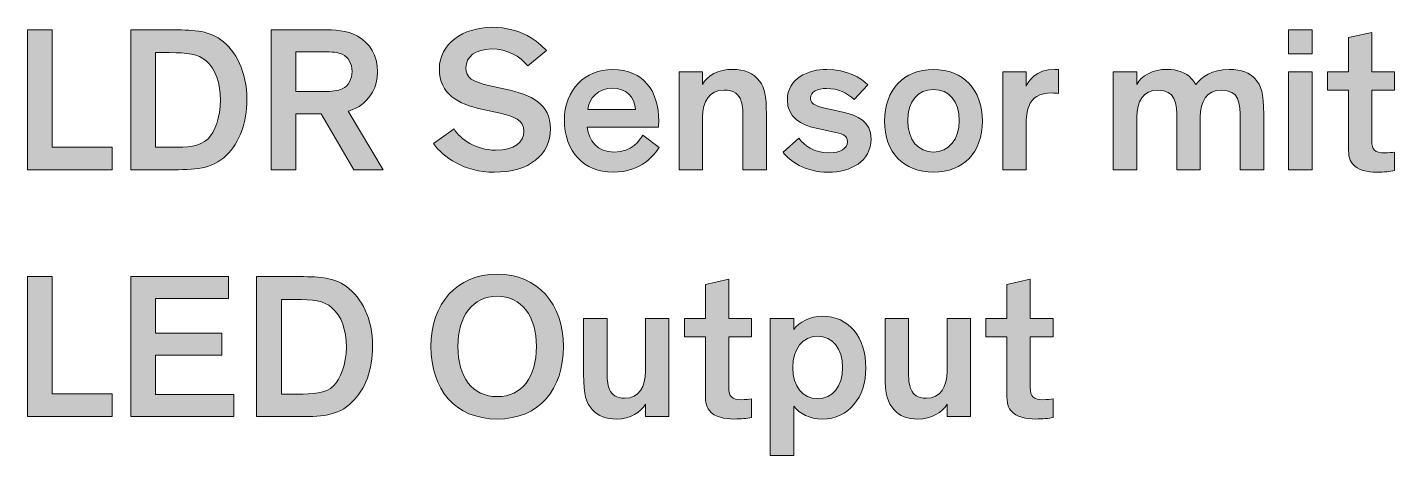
# Model space of a CAD drawing. Header units: millimetres. Extents: x 0.3 to 17.6, y -6.3 to -0.9.
import ezdxf

# ---------------------------------------------------------------- set-up
doc = ezdxf.new("R2010")
doc.units = ezdxf.units.MM
doc.header["$MEASUREMENT"] = 0
doc.layers.add('Ebene 1', color=7, linetype='Continuous', lineweight=0)

# ---------------------------------------------------------------- blocks, each defined once
blk = doc.blocks.new('Block_0')
at = {"layer": 'Ebene 1'}
h = blk.add_hatch(color=7, dxfattribs=at)
h.dxf.hatch_style = 2
edge = h.paths.add_edge_path()
edge.add_spline(control_points=[(6.64, -1.342), (6.542, -1.22), (6.381, -1.129), (6.183, -1.129), (5.978, -1.129), (5.859, -1.23), (5.859, -1.365), (5.859, -1.495), (5.945, -1.544), (6.145, -1.588), (6.145, -1.588), (6.357, -1.635), (6.357, -1.635), (6.687, -1.71), (6.926, -1.816), (6.926, -2.138), (6.926, -2.465), (6.658, -2.683), (6.217, -2.683), (5.833, -2.683), (5.571, -2.494), (5.449, -2.322), (5.449, -2.322), (5.709, -2.136), (5.709, -2.136), (5.789, -2.268), (5.984, -2.405), (6.233, -2.405), (6.469, -2.405), (6.591, -2.307), (6.591, -2.167), (6.591, -2.029), (6.469, -1.977), (6.29, -1.938), (6.29, -1.938), (6.054, -1.887), (6.054, -1.887), (5.766, -1.824), (5.524, -1.702), (5.524, -1.38), (5.524, -1.067), (5.818, -0.856), (6.191, -0.856), (6.557, -0.856), (6.772, -1.035), (6.876, -1.15), (6.876, -1.15), (6.64, -1.342), (6.64, -1.342)], knot_values=[0, 0, 0, 0, 1, 1, 1, 2, 2, 2, 3, 3, 3, 4, 4, 4, 5, 5, 5, 6, 6, 6, 7, 7, 7, 8, 8, 8, 9, 9, 9, 10, 10, 10, 11, 11, 11, 12, 12, 12, 13, 13, 13, 14, 14, 14, 15, 15, 15, 16, 16, 16, 16], degree=3, periodic=0)
h = blk.add_hatch(color=7, dxfattribs=at)
h.dxf.hatch_style = 2
edge = h.paths.add_edge_path()
edge.add_spline(control_points=[(0.638, -0.888), (0.638, -0.888), (0.638, -2.366), (0.638, -2.366), (0.638, -2.366), (1.395, -2.366), (1.395, -2.366), (1.395, -2.366), (1.395, -2.652), (1.395, -2.652), (1.395, -2.652), (0.324, -2.652), (0.324, -2.652), (0.324, -2.652), (0.324, -0.888), (0.324, -0.888), (0.324, -0.888), (0.638, -0.888), (0.638, -0.888)], knot_values=[0, 0, 0, 0, 1, 1, 1, 2, 2, 2, 3, 3, 3, 4, 4, 4, 5, 5, 5, 6, 6, 6, 6], degree=3, periodic=0)
h = blk.add_hatch(color=7, dxfattribs=at)
h.dxf.hatch_style = 2
edge = h.paths.add_edge_path()
edge.add_spline(control_points=[(1.942, -2.369), (1.942, -2.369), (2.147, -2.369), (2.147, -2.369), (2.345, -2.369), (2.495, -2.366), (2.604, -2.263), (2.687, -2.177), (2.762, -1.993), (2.762, -1.775), (2.762, -1.56), (2.7, -1.383), (2.581, -1.279), (2.477, -1.189), (2.345, -1.175), (2.114, -1.175), (2.114, -1.175), (1.942, -1.175), (1.942, -1.175), (1.942, -1.175), (1.942, -2.369), (1.942, -2.369)], knot_values=[0, 0, 0, 0, 1, 1, 1, 2, 2, 2, 3, 3, 3, 4, 4, 4, 5, 5, 5, 6, 6, 6, 7, 7, 7, 7], degree=3, periodic=0)
edge = h.paths.add_edge_path()
edge.add_spline(control_points=[(1.628, -2.652), (1.628, -2.652), (1.628, -0.888), (1.628, -0.888), (1.628, -0.888), (2.121, -0.888), (2.121, -0.888), (2.407, -0.888), (2.586, -0.888), (2.765, -1.012), (2.957, -1.152), (3.094, -1.419), (3.094, -1.765), (3.094, -2.06), (3.001, -2.312), (2.838, -2.468), (2.648, -2.652), (2.443, -2.652), (2.114, -2.652), (2.114, -2.652), (1.628, -2.652), (1.628, -2.652)], knot_values=[0, 0, 0, 0, 1, 1, 1, 2, 2, 2, 3, 3, 3, 4, 4, 4, 5, 5, 5, 6, 6, 6, 7, 7, 7, 7], degree=3, periodic=0)
h = blk.add_hatch(color=7, dxfattribs=at)
h.dxf.hatch_style = 2
edge = h.paths.add_edge_path()
edge.add_spline(control_points=[(3.714, -1.666), (3.714, -1.666), (4.049, -1.666), (4.049, -1.666), (4.176, -1.666), (4.243, -1.656), (4.298, -1.632), (4.376, -1.596), (4.422, -1.508), (4.422, -1.412), (4.422, -1.316), (4.376, -1.23), (4.298, -1.196), (4.243, -1.173), (4.176, -1.163), (4.049, -1.163), (4.049, -1.163), (3.714, -1.163), (3.714, -1.163), (3.714, -1.163), (3.714, -1.666), (3.714, -1.666)], knot_values=[0, 0, 0, 0, 1, 1, 1, 2, 2, 2, 3, 3, 3, 4, 4, 4, 5, 5, 5, 6, 6, 6, 7, 7, 7, 7], degree=3, periodic=0)
edge = h.paths.add_edge_path()
edge.add_spline(control_points=[(3.714, -1.946), (3.714, -1.946), (3.714, -2.652), (3.714, -2.652), (3.714, -2.652), (3.403, -2.652), (3.403, -2.652), (3.403, -2.652), (3.403, -0.888), (3.403, -0.888), (3.403, -0.888), (4.049, -0.888), (4.049, -0.888), (4.199, -0.888), (4.358, -0.89), (4.492, -0.968), (4.648, -1.059), (4.744, -1.204), (4.744, -1.419), (4.744, -1.614), (4.653, -1.757), (4.51, -1.853), (4.469, -1.879), (4.415, -1.899), (4.373, -1.915), (4.373, -1.915), (4.814, -2.652), (4.814, -2.652), (4.814, -2.652), (4.443, -2.652), (4.443, -2.652), (4.443, -2.652), (4.033, -1.946), (4.033, -1.946), (4.033, -1.946), (3.714, -1.946), (3.714, -1.946)], knot_values=[0, 0, 0, 0, 1, 1, 1, 2, 2, 2, 3, 3, 3, 4, 4, 4, 5, 5, 5, 6, 6, 6, 7, 7, 7, 8, 8, 8, 9, 9, 9, 10, 10, 10, 11, 11, 11, 12, 12, 12, 12], degree=3, periodic=0)
h = blk.add_hatch(color=7, dxfattribs=at)
h.dxf.hatch_style = 2
edge = h.paths.add_edge_path()
edge.add_spline(control_points=[(16.539, -2.652), (16.539, -2.652), (16.243, -2.652), (16.243, -2.652), (16.243, -2.652), (16.243, -1.417), (16.243, -1.417), (16.243, -1.417), (16.539, -1.417), (16.539, -1.417), (16.539, -1.417), (16.539, -2.652), (16.539, -2.652)], knot_values=[0, 0, 0, 0, 1, 1, 1, 2, 2, 2, 3, 3, 3, 4, 4, 4, 4], degree=3, periodic=0)
edge = h.paths.add_edge_path()
edge.add_spline(control_points=[(16.539, -1.189), (16.539, -1.189), (16.243, -1.189), (16.243, -1.189), (16.243, -1.189), (16.243, -0.888), (16.243, -0.888), (16.243, -0.888), (16.539, -0.888), (16.539, -0.888), (16.539, -0.888), (16.539, -1.189), (16.539, -1.189)], knot_values=[0, 0, 0, 0, 1, 1, 1, 2, 2, 2, 3, 3, 3, 4, 4, 4, 4], degree=3, periodic=0)
h = blk.add_hatch(color=7, dxfattribs=at)
h.dxf.hatch_style = 2
edge = h.paths.add_edge_path()
edge.add_spline(control_points=[(17.581, -2.662), (17.524, -2.675), (17.449, -2.683), (17.361, -2.683), (17.241, -2.683), (17.117, -2.66), (17.049, -2.577), (17, -2.517), (16.998, -2.447), (16.998, -2.328), (16.998, -2.328), (16.998, -1.648), (16.998, -1.648), (16.998, -1.648), (16.733, -1.648), (16.733, -1.648), (16.733, -1.648), (16.733, -1.417), (16.733, -1.417), (16.733, -1.417), (16.998, -1.417), (16.998, -1.417), (16.998, -1.417), (16.998, -0.986), (16.998, -0.986), (16.998, -0.986), (17.293, -0.921), (17.293, -0.921), (17.293, -0.921), (17.293, -1.417), (17.293, -1.417), (17.293, -1.417), (17.581, -1.417), (17.581, -1.417), (17.581, -1.417), (17.581, -1.648), (17.581, -1.648), (17.581, -1.648), (17.293, -1.648), (17.293, -1.648), (17.293, -1.648), (17.293, -2.278), (17.293, -2.278), (17.293, -2.348), (17.304, -2.382), (17.327, -2.405), (17.351, -2.431), (17.4, -2.439), (17.452, -2.439), (17.503, -2.439), (17.55, -2.434), (17.581, -2.429), (17.581, -2.429), (17.581, -2.662), (17.581, -2.662)], knot_values=[0, 0, 0, 0, 1, 1, 1, 2, 2, 2, 3, 3, 3, 4, 4, 4, 5, 5, 5, 6, 6, 6, 7, 7, 7, 8, 8, 8, 9, 9, 9, 10, 10, 10, 11, 11, 11, 12, 12, 12, 13, 13, 13, 14, 14, 14, 15, 15, 15, 16, 16, 16, 17, 17, 17, 18, 18, 18, 18], degree=3, periodic=0)
h = blk.add_hatch(color=7, dxfattribs=at)
h.dxf.hatch_style = 2
edge = h.paths.add_edge_path()
edge.add_spline(control_points=[(7.397, -1.894), (7.397, -1.894), (7.999, -1.894), (7.999, -1.894), (7.992, -1.733), (7.875, -1.624), (7.709, -1.624), (7.54, -1.624), (7.405, -1.746), (7.397, -1.894)], knot_values=[0, 0, 0, 0, 1, 1, 1, 2, 2, 2, 3, 3, 3, 3], degree=3, periodic=0)
edge = h.paths.add_edge_path()
edge.add_spline(control_points=[(8.298, -2.372), (8.243, -2.457), (8.077, -2.683), (7.716, -2.683), (7.351, -2.683), (7.102, -2.423), (7.102, -2.024), (7.102, -1.643), (7.364, -1.388), (7.709, -1.388), (8.103, -1.388), (8.293, -1.661), (8.293, -2.039), (8.293, -2.06), (8.29, -2.094), (8.29, -2.115), (8.29, -2.115), (7.39, -2.115), (7.39, -2.115), (7.41, -2.283), (7.514, -2.429), (7.732, -2.429), (7.955, -2.429), (8.054, -2.278), (8.093, -2.216), (8.093, -2.216), (8.298, -2.372), (8.298, -2.372)], knot_values=[0, 0, 0, 0, 1, 1, 1, 2, 2, 2, 3, 3, 3, 4, 4, 4, 5, 5, 5, 6, 6, 6, 7, 7, 7, 8, 8, 8, 9, 9, 9, 9], degree=3, periodic=0)
h = blk.add_hatch(color=7, dxfattribs=at)
h.dxf.hatch_style = 2
edge = h.paths.add_edge_path()
edge.add_spline(control_points=[(9.652, -2.652), (9.652, -2.652), (9.356, -2.652), (9.356, -2.652), (9.356, -2.652), (9.356, -2.027), (9.356, -2.027), (9.356, -1.933), (9.353, -1.853), (9.335, -1.79), (9.309, -1.702), (9.244, -1.648), (9.117, -1.648), (8.933, -1.648), (8.845, -1.79), (8.845, -1.99), (8.845, -1.99), (8.845, -2.652), (8.845, -2.652), (8.845, -2.652), (8.549, -2.652), (8.549, -2.652), (8.549, -2.652), (8.549, -1.417), (8.549, -1.417), (8.549, -1.417), (8.845, -1.417), (8.845, -1.417), (8.845, -1.417), (8.845, -1.575), (8.845, -1.575), (8.902, -1.466), (9.042, -1.386), (9.229, -1.386), (9.369, -1.386), (9.486, -1.427), (9.569, -1.539), (9.626, -1.619), (9.652, -1.713), (9.652, -1.951), (9.652, -1.951), (9.652, -2.652), (9.652, -2.652)], knot_values=[0, 0, 0, 0, 1, 1, 1, 2, 2, 2, 3, 3, 3, 4, 4, 4, 5, 5, 5, 6, 6, 6, 7, 7, 7, 8, 8, 8, 9, 9, 9, 10, 10, 10, 11, 11, 11, 12, 12, 12, 13, 13, 13, 14, 14, 14, 14], degree=3, periodic=0)
h = blk.add_hatch(color=7, dxfattribs=at)
h.dxf.hatch_style = 2
edge = h.paths.add_edge_path()
edge.add_spline(control_points=[(10.759, -1.767), (10.674, -1.684), (10.554, -1.627), (10.412, -1.627), (10.295, -1.627), (10.209, -1.668), (10.209, -1.749), (10.209, -1.837), (10.295, -1.855), (10.469, -1.892), (10.469, -1.892), (10.617, -1.925), (10.617, -1.925), (10.803, -1.97), (10.972, -2.039), (10.972, -2.265), (10.972, -2.548), (10.715, -2.683), (10.432, -2.683), (10.137, -2.683), (9.937, -2.538), (9.862, -2.431), (9.862, -2.431), (10.061, -2.255), (10.061, -2.255), (10.131, -2.348), (10.251, -2.439), (10.44, -2.439), (10.588, -2.439), (10.674, -2.387), (10.674, -2.299), (10.674, -2.213), (10.604, -2.198), (10.484, -2.172), (10.484, -2.172), (10.3, -2.133), (10.3, -2.133), (10.085, -2.086), (9.916, -1.995), (9.916, -1.77), (9.916, -1.5), (10.178, -1.386), (10.414, -1.386), (10.661, -1.386), (10.85, -1.495), (10.931, -1.583), (10.931, -1.583), (10.759, -1.767), (10.759, -1.767)], knot_values=[0, 0, 0, 0, 1, 1, 1, 2, 2, 2, 3, 3, 3, 4, 4, 4, 5, 5, 5, 6, 6, 6, 7, 7, 7, 8, 8, 8, 9, 9, 9, 10, 10, 10, 11, 11, 11, 12, 12, 12, 13, 13, 13, 14, 14, 14, 15, 15, 15, 16, 16, 16, 16], degree=3, periodic=0)
h = blk.add_hatch(color=7, dxfattribs=at)
h.dxf.hatch_style = 2
edge = h.paths.add_edge_path()
edge.add_spline(control_points=[(11.761, -2.429), (11.95, -2.429), (12.085, -2.278), (12.085, -2.034), (12.085, -1.785), (11.955, -1.64), (11.761, -1.64), (11.566, -1.64), (11.436, -1.788), (11.436, -2.034), (11.436, -2.281), (11.571, -2.429), (11.761, -2.429)], knot_values=[0, 0, 0, 0, 1, 1, 1, 2, 2, 2, 3, 3, 3, 4, 4, 4, 4], degree=3, periodic=0)
edge = h.paths.add_edge_path()
edge.add_spline(control_points=[(11.761, -1.388), (12.137, -1.388), (12.378, -1.643), (12.378, -2.039), (12.378, -2.434), (12.139, -2.683), (11.761, -2.683), (11.382, -2.683), (11.143, -2.434), (11.143, -2.039), (11.143, -1.643), (11.384, -1.388), (11.761, -1.388)], knot_values=[0, 0, 0, 0, 1, 1, 1, 2, 2, 2, 3, 3, 3, 4, 4, 4, 4], degree=3, periodic=0)
h = blk.add_hatch(color=7, dxfattribs=at)
h.dxf.hatch_style = 2
edge = h.paths.add_edge_path()
edge.add_spline(control_points=[(12.93, -1.417), (12.93, -1.417), (12.93, -1.599), (12.93, -1.599), (12.954, -1.536), (13.052, -1.386), (13.291, -1.386), (13.306, -1.386), (13.312, -1.386), (13.337, -1.388), (13.337, -1.388), (13.337, -1.689), (13.337, -1.689), (13.309, -1.687), (13.28, -1.684), (13.254, -1.684), (13.096, -1.684), (13.008, -1.741), (12.964, -1.853), (12.94, -1.915), (12.93, -1.988), (12.93, -2.097), (12.93, -2.097), (12.93, -2.652), (12.93, -2.652), (12.93, -2.652), (12.634, -2.652), (12.634, -2.652), (12.634, -2.652), (12.634, -1.417), (12.634, -1.417), (12.634, -1.417), (12.93, -1.417), (12.93, -1.417)], knot_values=[0, 0, 0, 0, 1, 1, 1, 2, 2, 2, 3, 3, 3, 4, 4, 4, 5, 5, 5, 6, 6, 6, 7, 7, 7, 8, 8, 8, 9, 9, 9, 10, 10, 10, 11, 11, 11, 11], degree=3, periodic=0)
h = blk.add_hatch(color=7, dxfattribs=at)
h.dxf.hatch_style = 2
edge = h.paths.add_edge_path()
edge.add_spline(control_points=[(15.07, -1.578), (15.146, -1.487), (15.27, -1.386), (15.493, -1.386), (15.652, -1.386), (15.755, -1.432), (15.82, -1.505), (15.898, -1.593), (15.929, -1.679), (15.929, -1.951), (15.929, -1.951), (15.929, -2.652), (15.929, -2.652), (15.929, -2.652), (15.633, -2.652), (15.633, -2.652), (15.633, -2.652), (15.633, -2.027), (15.633, -2.027), (15.633, -1.804), (15.618, -1.648), (15.395, -1.648), (15.21, -1.648), (15.127, -1.79), (15.127, -1.99), (15.127, -1.99), (15.127, -2.652), (15.127, -2.652), (15.127, -2.652), (14.832, -2.652), (14.832, -2.652), (14.832, -2.652), (14.832, -2.027), (14.832, -2.027), (14.832, -1.804), (14.816, -1.648), (14.593, -1.648), (14.412, -1.648), (14.326, -1.79), (14.326, -1.99), (14.326, -1.99), (14.326, -2.652), (14.326, -2.652), (14.326, -2.652), (14.03, -2.652), (14.03, -2.652), (14.03, -2.652), (14.03, -1.417), (14.03, -1.417), (14.03, -1.417), (14.326, -1.417), (14.326, -1.417), (14.326, -1.417), (14.326, -1.575), (14.326, -1.575), (14.385, -1.471), (14.518, -1.386), (14.712, -1.386), (14.839, -1.386), (14.946, -1.425), (15.019, -1.505), (15.039, -1.528), (15.055, -1.552), (15.07, -1.578)], knot_values=[0, 0, 0, 0, 1, 1, 1, 2, 2, 2, 3, 3, 3, 4, 4, 4, 5, 5, 5, 6, 6, 6, 7, 7, 7, 8, 8, 8, 9, 9, 9, 10, 10, 10, 11, 11, 11, 12, 12, 12, 13, 13, 13, 14, 14, 14, 15, 15, 15, 16, 16, 16, 17, 17, 17, 18, 18, 18, 19, 19, 19, 20, 20, 20, 21, 21, 21, 21], degree=3, periodic=0)
h = blk.add_hatch(color=7, dxfattribs=at)
h.dxf.hatch_style = 2
edge = h.paths.add_edge_path()
edge.add_spline(control_points=[(6.254, -5.513), (6.568, -5.513), (6.749, -5.267), (6.749, -4.882), (6.749, -4.499), (6.562, -4.247), (6.254, -4.247), (5.945, -4.247), (5.758, -4.499), (5.758, -4.882), (5.758, -5.267), (5.94, -5.513), (6.254, -5.513)], knot_values=[0, 0, 0, 0, 1, 1, 1, 2, 2, 2, 3, 3, 3, 4, 4, 4, 4], degree=3, periodic=0)
edge = h.paths.add_edge_path()
edge.add_spline(control_points=[(6.254, -3.969), (6.767, -3.969), (7.089, -4.343), (7.089, -4.882), (7.089, -5.419), (6.791, -5.796), (6.254, -5.796), (5.719, -5.796), (5.418, -5.419), (5.418, -4.882), (5.418, -4.343), (5.74, -3.969), (6.254, -3.969)], knot_values=[0, 0, 0, 0, 1, 1, 1, 2, 2, 2, 3, 3, 3, 4, 4, 4, 4], degree=3, periodic=0)
h = blk.add_hatch(color=7, dxfattribs=at)
h.dxf.hatch_style = 2
edge = h.paths.add_edge_path()
edge.add_spline(control_points=[(0.638, -4), (0.638, -4), (0.638, -5.479), (0.638, -5.479), (0.638, -5.479), (1.395, -5.479), (1.395, -5.479), (1.395, -5.479), (1.395, -5.765), (1.395, -5.765), (1.395, -5.765), (0.324, -5.765), (0.324, -5.765), (0.324, -5.765), (0.324, -4), (0.324, -4), (0.324, -4), (0.638, -4), (0.638, -4)], knot_values=[0, 0, 0, 0, 1, 1, 1, 2, 2, 2, 3, 3, 3, 4, 4, 4, 5, 5, 5, 6, 6, 6, 6], degree=3, periodic=0)
h = blk.add_hatch(color=7, dxfattribs=at)
h.dxf.hatch_style = 2
edge = h.paths.add_edge_path()
edge.add_spline(control_points=[(1.94, -4.278), (1.94, -4.278), (1.94, -4.714), (1.94, -4.714), (1.94, -4.714), (2.778, -4.714), (2.778, -4.714), (2.778, -4.714), (2.778, -4.992), (2.778, -4.992), (2.778, -4.992), (1.94, -4.992), (1.94, -4.992), (1.94, -4.992), (1.94, -5.487), (1.94, -5.487), (1.94, -5.487), (2.928, -5.487), (2.928, -5.487), (2.928, -5.487), (2.928, -5.765), (2.928, -5.765), (2.928, -5.765), (1.628, -5.765), (1.628, -5.765), (1.628, -5.765), (1.628, -4), (1.628, -4), (1.628, -4), (2.864, -4), (2.864, -4), (2.864, -4), (2.864, -4.278), (2.864, -4.278), (2.864, -4.278), (1.94, -4.278), (1.94, -4.278)], knot_values=[0, 0, 0, 0, 1, 1, 1, 2, 2, 2, 3, 3, 3, 4, 4, 4, 5, 5, 5, 6, 6, 6, 7, 7, 7, 8, 8, 8, 9, 9, 9, 10, 10, 10, 11, 11, 11, 12, 12, 12, 12], degree=3, periodic=0)
h = blk.add_hatch(color=7, dxfattribs=at)
h.dxf.hatch_style = 2
edge = h.paths.add_edge_path()
edge.add_spline(control_points=[(3.53, -5.482), (3.53, -5.482), (3.735, -5.482), (3.735, -5.482), (3.932, -5.482), (4.083, -5.479), (4.191, -5.375), (4.275, -5.29), (4.35, -5.106), (4.35, -4.888), (4.35, -4.672), (4.288, -4.496), (4.168, -4.392), (4.064, -4.301), (3.932, -4.288), (3.701, -4.288), (3.701, -4.288), (3.53, -4.288), (3.53, -4.288), (3.53, -4.288), (3.53, -5.482), (3.53, -5.482)], knot_values=[0, 0, 0, 0, 1, 1, 1, 2, 2, 2, 3, 3, 3, 4, 4, 4, 5, 5, 5, 6, 6, 6, 7, 7, 7, 7], degree=3, periodic=0)
edge = h.paths.add_edge_path()
edge.add_spline(control_points=[(3.216, -5.765), (3.216, -5.765), (3.216, -4), (3.216, -4), (3.216, -4), (3.709, -4), (3.709, -4), (3.994, -4), (4.173, -4), (4.352, -4.125), (4.544, -4.265), (4.682, -4.532), (4.682, -4.877), (4.682, -5.173), (4.589, -5.425), (4.425, -5.58), (4.236, -5.765), (4.031, -5.765), (3.701, -5.765), (3.701, -5.765), (3.216, -5.765), (3.216, -5.765)], knot_values=[0, 0, 0, 0, 1, 1, 1, 2, 2, 2, 3, 3, 3, 4, 4, 4, 5, 5, 5, 6, 6, 6, 7, 7, 7, 7], degree=3, periodic=0)
h = blk.add_hatch(color=7, dxfattribs=at)
h.dxf.hatch_style = 2
edge = h.paths.add_edge_path()
edge.add_spline(control_points=[(9.465, -5.775), (9.408, -5.788), (9.333, -5.796), (9.244, -5.796), (9.125, -5.796), (9, -5.773), (8.933, -5.69), (8.884, -5.63), (8.881, -5.56), (8.881, -5.44), (8.881, -5.44), (8.881, -4.76), (8.881, -4.76), (8.881, -4.76), (8.617, -4.76), (8.617, -4.76), (8.617, -4.76), (8.617, -4.53), (8.617, -4.53), (8.617, -4.53), (8.881, -4.53), (8.881, -4.53), (8.881, -4.53), (8.881, -4.099), (8.881, -4.099), (8.881, -4.099), (9.177, -4.034), (9.177, -4.034), (9.177, -4.034), (9.177, -4.53), (9.177, -4.53), (9.177, -4.53), (9.465, -4.53), (9.465, -4.53), (9.465, -4.53), (9.465, -4.76), (9.465, -4.76), (9.465, -4.76), (9.177, -4.76), (9.177, -4.76), (9.177, -4.76), (9.177, -5.391), (9.177, -5.391), (9.177, -5.461), (9.187, -5.495), (9.211, -5.518), (9.234, -5.544), (9.283, -5.552), (9.335, -5.552), (9.387, -5.552), (9.434, -5.547), (9.465, -5.541), (9.465, -5.541), (9.465, -5.775), (9.465, -5.775)], knot_values=[0, 0, 0, 0, 1, 1, 1, 2, 2, 2, 3, 3, 3, 4, 4, 4, 5, 5, 5, 6, 6, 6, 7, 7, 7, 8, 8, 8, 9, 9, 9, 10, 10, 10, 11, 11, 11, 12, 12, 12, 13, 13, 13, 14, 14, 14, 15, 15, 15, 16, 16, 16, 17, 17, 17, 18, 18, 18, 18], degree=3, periodic=0)
h = blk.add_hatch(color=7, dxfattribs=at)
h.dxf.hatch_style = 2
edge = h.paths.add_edge_path()
edge.add_spline(control_points=[(13.27, -5.775), (13.213, -5.788), (13.138, -5.796), (13.05, -5.796), (12.93, -5.796), (12.806, -5.773), (12.738, -5.69), (12.689, -5.63), (12.687, -5.56), (12.687, -5.44), (12.687, -5.44), (12.687, -4.76), (12.687, -4.76), (12.687, -4.76), (12.422, -4.76), (12.422, -4.76), (12.422, -4.76), (12.422, -4.53), (12.422, -4.53), (12.422, -4.53), (12.687, -4.53), (12.687, -4.53), (12.687, -4.53), (12.687, -4.099), (12.687, -4.099), (12.687, -4.099), (12.982, -4.034), (12.982, -4.034), (12.982, -4.034), (12.982, -4.53), (12.982, -4.53), (12.982, -4.53), (13.27, -4.53), (13.27, -4.53), (13.27, -4.53), (13.27, -4.76), (13.27, -4.76), (13.27, -4.76), (12.982, -4.76), (12.982, -4.76), (12.982, -4.76), (12.982, -5.391), (12.982, -5.391), (12.982, -5.461), (12.992, -5.495), (13.016, -5.518), (13.039, -5.544), (13.089, -5.552), (13.141, -5.552), (13.192, -5.552), (13.239, -5.547), (13.27, -5.541), (13.27, -5.541), (13.27, -5.775), (13.27, -5.775)], knot_values=[0, 0, 0, 0, 1, 1, 1, 2, 2, 2, 3, 3, 3, 4, 4, 4, 5, 5, 5, 6, 6, 6, 7, 7, 7, 8, 8, 8, 9, 9, 9, 10, 10, 10, 11, 11, 11, 12, 12, 12, 13, 13, 13, 14, 14, 14, 15, 15, 15, 16, 16, 16, 17, 17, 17, 18, 18, 18, 18], degree=3, periodic=0)
h = blk.add_hatch(color=7, dxfattribs=at)
h.dxf.hatch_style = 2
edge = h.paths.add_edge_path()
edge.add_spline(control_points=[(7.345, -4.53), (7.345, -4.53), (7.641, -4.53), (7.641, -4.53), (7.641, -4.53), (7.641, -5.186), (7.641, -5.186), (7.641, -5.274), (7.644, -5.36), (7.672, -5.425), (7.701, -5.49), (7.758, -5.534), (7.862, -5.534), (8.046, -5.534), (8.126, -5.391), (8.126, -5.191), (8.126, -5.191), (8.126, -4.53), (8.126, -4.53), (8.126, -4.53), (8.422, -4.53), (8.422, -4.53), (8.422, -4.53), (8.422, -5.765), (8.422, -5.765), (8.422, -5.765), (8.126, -5.765), (8.126, -5.765), (8.126, -5.765), (8.126, -5.607), (8.126, -5.607), (8.067, -5.71), (7.934, -5.796), (7.758, -5.796), (7.633, -5.796), (7.527, -5.757), (7.454, -5.676), (7.376, -5.588), (7.345, -5.503), (7.345, -5.23), (7.345, -5.23), (7.345, -4.53), (7.345, -4.53)], knot_values=[0, 0, 0, 0, 1, 1, 1, 2, 2, 2, 3, 3, 3, 4, 4, 4, 5, 5, 5, 6, 6, 6, 7, 7, 7, 8, 8, 8, 9, 9, 9, 10, 10, 10, 11, 11, 11, 12, 12, 12, 13, 13, 13, 14, 14, 14, 14], degree=3, periodic=0)
h = blk.add_hatch(color=7, dxfattribs=at)
h.dxf.hatch_style = 2
edge = h.paths.add_edge_path()
edge.add_spline(control_points=[(10.298, -5.539), (10.487, -5.539), (10.612, -5.391), (10.612, -5.147), (10.612, -4.898), (10.487, -4.753), (10.298, -4.753), (10.111, -4.753), (9.984, -4.909), (9.984, -5.147), (9.984, -5.386), (10.111, -5.539), (10.298, -5.539)], knot_values=[0, 0, 0, 0, 1, 1, 1, 2, 2, 2, 3, 3, 3, 4, 4, 4, 4], degree=3, periodic=0)
edge = h.paths.add_edge_path()
edge.add_spline(control_points=[(9.997, -5.635), (9.997, -5.635), (9.997, -6.258), (9.997, -6.258), (9.997, -6.258), (9.701, -6.258), (9.701, -6.258), (9.701, -6.258), (9.701, -4.53), (9.701, -4.53), (9.701, -4.53), (9.997, -4.53), (9.997, -4.53), (9.997, -4.53), (9.997, -4.665), (9.997, -4.665), (10.064, -4.576), (10.199, -4.499), (10.36, -4.499), (10.695, -4.499), (10.907, -4.768), (10.907, -5.152), (10.907, -5.524), (10.689, -5.796), (10.36, -5.796), (10.194, -5.796), (10.074, -5.731), (9.997, -5.635)], knot_values=[0, 0, 0, 0, 1, 1, 1, 2, 2, 2, 3, 3, 3, 4, 4, 4, 5, 5, 5, 6, 6, 6, 7, 7, 7, 8, 8, 8, 9, 9, 9, 9], degree=3, periodic=0)
h = blk.add_hatch(color=7, dxfattribs=at)
h.dxf.hatch_style = 2
edge = h.paths.add_edge_path()
edge.add_spline(control_points=[(11.151, -4.53), (11.151, -4.53), (11.446, -4.53), (11.446, -4.53), (11.446, -4.53), (11.446, -5.186), (11.446, -5.186), (11.446, -5.274), (11.449, -5.36), (11.478, -5.425), (11.506, -5.49), (11.563, -5.534), (11.667, -5.534), (11.851, -5.534), (11.932, -5.391), (11.932, -5.191), (11.932, -5.191), (11.932, -4.53), (11.932, -4.53), (11.932, -4.53), (12.227, -4.53), (12.227, -4.53), (12.227, -4.53), (12.227, -5.765), (12.227, -5.765), (12.227, -5.765), (11.932, -5.765), (11.932, -5.765), (11.932, -5.765), (11.932, -5.607), (11.932, -5.607), (11.872, -5.71), (11.74, -5.796), (11.563, -5.796), (11.439, -5.796), (11.332, -5.757), (11.26, -5.676), (11.182, -5.588), (11.151, -5.503), (11.151, -5.23), (11.151, -5.23), (11.151, -4.53), (11.151, -4.53)], knot_values=[0, 0, 0, 0, 1, 1, 1, 2, 2, 2, 3, 3, 3, 4, 4, 4, 5, 5, 5, 6, 6, 6, 7, 7, 7, 8, 8, 8, 9, 9, 9, 10, 10, 10, 11, 11, 11, 12, 12, 12, 13, 13, 13, 14, 14, 14, 14], degree=3, periodic=0)
for points, knots in [([(6.64, -1.342), (6.542, -1.22), (6.381, -1.129), (6.183, -1.129), (5.978, -1.129), (5.859, -1.23), (5.859, -1.365), (5.859, -1.495), (5.945, -1.544), (6.145, -1.588), (6.145, -1.588), (6.357, -1.635), (6.357, -1.635), (6.687, -1.71), (6.926, -1.816), (6.926, -2.138), (6.926, -2.465), (6.658, -2.683), (6.217, -2.683), (5.833, -2.683), (5.571, -2.494), (5.449, -2.322), (5.449, -2.322), (5.709, -2.136), (5.709, -2.136), (5.789, -2.268), (5.984, -2.405), (6.233, -2.405), (6.469, -2.405), (6.591, -2.307), (6.591, -2.167), (6.591, -2.029), (6.469, -1.977), (6.29, -1.938), (6.29, -1.938), (6.054, -1.887), (6.054, -1.887), (5.766, -1.824), (5.524, -1.702), (5.524, -1.38), (5.524, -1.067), (5.818, -0.856), (6.191, -0.856), (6.557, -0.856), (6.772, -1.035), (6.876, -1.15), (6.876, -1.15), (6.64, -1.342), (6.64, -1.342)], [0, 0, 0, 0, 1, 1, 1, 2, 2, 2, 3, 3, 3, 4, 4, 4, 5, 5, 5, 6, 6, 6, 7, 7, 7, 8, 8, 8, 9, 9, 9, 10, 10, 10, 11, 11, 11, 12, 12, 12, 13, 13, 13, 14, 14, 14, 15, 15, 15, 16, 16, 16, 16]), ([(0.638, -0.888), (0.638, -0.888), (0.638, -2.366), (0.638, -2.366), (0.638, -2.366), (1.395, -2.366), (1.395, -2.366), (1.395, -2.366), (1.395, -2.652), (1.395, -2.652), (1.395, -2.652), (0.324, -2.652), (0.324, -2.652), (0.324, -2.652), (0.324, -0.888), (0.324, -0.888), (0.324, -0.888), (0.638, -0.888), (0.638, -0.888)], [0, 0, 0, 0, 1, 1, 1, 2, 2, 2, 3, 3, 3, 4, 4, 4, 5, 5, 5, 6, 6, 6, 6]), ([(1.628, -2.652), (1.628, -2.652), (1.628, -0.888), (1.628, -0.888), (1.628, -0.888), (2.121, -0.888), (2.121, -0.888), (2.407, -0.888), (2.586, -0.888), (2.765, -1.012), (2.957, -1.152), (3.094, -1.419), (3.094, -1.765), (3.094, -2.06), (3.001, -2.312), (2.838, -2.468), (2.648, -2.652), (2.443, -2.652), (2.114, -2.652), (2.114, -2.652), (1.628, -2.652), (1.628, -2.652)], [0, 0, 0, 0, 1, 1, 1, 2, 2, 2, 3, 3, 3, 4, 4, 4, 5, 5, 5, 6, 6, 6, 7, 7, 7, 7]), ([(3.714, -1.946), (3.714, -1.946), (3.714, -2.652), (3.714, -2.652), (3.714, -2.652), (3.403, -2.652), (3.403, -2.652), (3.403, -2.652), (3.403, -0.888), (3.403, -0.888), (3.403, -0.888), (4.049, -0.888), (4.049, -0.888), (4.199, -0.888), (4.358, -0.89), (4.492, -0.968), (4.648, -1.059), (4.744, -1.204), (4.744, -1.419), (4.744, -1.614), (4.653, -1.757), (4.51, -1.853), (4.469, -1.879), (4.415, -1.899), (4.373, -1.915), (4.373, -1.915), (4.814, -2.652), (4.814, -2.652), (4.814, -2.652), (4.443, -2.652), (4.443, -2.652), (4.443, -2.652), (4.033, -1.946), (4.033, -1.946), (4.033, -1.946), (3.714, -1.946), (3.714, -1.946)], [0, 0, 0, 0, 1, 1, 1, 2, 2, 2, 3, 3, 3, 4, 4, 4, 5, 5, 5, 6, 6, 6, 7, 7, 7, 8, 8, 8, 9, 9, 9, 10, 10, 10, 11, 11, 11, 12, 12, 12, 12]), ([(16.539, -1.189), (16.539, -1.189), (16.243, -1.189), (16.243, -1.189), (16.243, -1.189), (16.243, -0.888), (16.243, -0.888), (16.243, -0.888), (16.539, -0.888), (16.539, -0.888), (16.539, -0.888), (16.539, -1.189), (16.539, -1.189)], [0, 0, 0, 0, 1, 1, 1, 2, 2, 2, 3, 3, 3, 4, 4, 4, 4]), ([(17.581, -2.662), (17.524, -2.675), (17.449, -2.683), (17.361, -2.683), (17.241, -2.683), (17.117, -2.66), (17.049, -2.577), (17, -2.517), (16.998, -2.447), (16.998, -2.328), (16.998, -2.328), (16.998, -1.648), (16.998, -1.648), (16.998, -1.648), (16.733, -1.648), (16.733, -1.648), (16.733, -1.648), (16.733, -1.417), (16.733, -1.417), (16.733, -1.417), (16.998, -1.417), (16.998, -1.417), (16.998, -1.417), (16.998, -0.986), (16.998, -0.986), (16.998, -0.986), (17.293, -0.921), (17.293, -0.921), (17.293, -0.921), (17.293, -1.417), (17.293, -1.417), (17.293, -1.417), (17.581, -1.417), (17.581, -1.417), (17.581, -1.417), (17.581, -1.648), (17.581, -1.648), (17.581, -1.648), (17.293, -1.648), (17.293, -1.648), (17.293, -1.648), (17.293, -2.278), (17.293, -2.278), (17.293, -2.348), (17.304, -2.382), (17.327, -2.405), (17.351, -2.431), (17.4, -2.439), (17.452, -2.439), (17.503, -2.439), (17.55, -2.434), (17.581, -2.429), (17.581, -2.429), (17.581, -2.662), (17.581, -2.662)], [0, 0, 0, 0, 1, 1, 1, 2, 2, 2, 3, 3, 3, 4, 4, 4, 5, 5, 5, 6, 6, 6, 7, 7, 7, 8, 8, 8, 9, 9, 9, 10, 10, 10, 11, 11, 11, 12, 12, 12, 13, 13, 13, 14, 14, 14, 15, 15, 15, 16, 16, 16, 17, 17, 17, 18, 18, 18, 18]), ([(1.942, -2.369), (1.942, -2.369), (2.147, -2.369), (2.147, -2.369), (2.345, -2.369), (2.495, -2.366), (2.604, -2.263), (2.687, -2.177), (2.762, -1.993), (2.762, -1.775), (2.762, -1.56), (2.7, -1.383), (2.581, -1.279), (2.477, -1.189), (2.345, -1.175), (2.114, -1.175), (2.114, -1.175), (1.942, -1.175), (1.942, -1.175), (1.942, -1.175), (1.942, -2.369), (1.942, -2.369)], [0, 0, 0, 0, 1, 1, 1, 2, 2, 2, 3, 3, 3, 4, 4, 4, 5, 5, 5, 6, 6, 6, 7, 7, 7, 7]), ([(3.714, -1.666), (3.714, -1.666), (4.049, -1.666), (4.049, -1.666), (4.176, -1.666), (4.243, -1.656), (4.298, -1.632), (4.376, -1.596), (4.422, -1.508), (4.422, -1.412), (4.422, -1.316), (4.376, -1.23), (4.298, -1.196), (4.243, -1.173), (4.176, -1.163), (4.049, -1.163), (4.049, -1.163), (3.714, -1.163), (3.714, -1.163), (3.714, -1.163), (3.714, -1.666), (3.714, -1.666)], [0, 0, 0, 0, 1, 1, 1, 2, 2, 2, 3, 3, 3, 4, 4, 4, 5, 5, 5, 6, 6, 6, 7, 7, 7, 7]), ([(8.298, -2.372), (8.243, -2.457), (8.077, -2.683), (7.716, -2.683), (7.351, -2.683), (7.102, -2.423), (7.102, -2.024), (7.102, -1.643), (7.364, -1.388), (7.709, -1.388), (8.103, -1.388), (8.293, -1.661), (8.293, -2.039), (8.293, -2.06), (8.29, -2.094), (8.29, -2.115), (8.29, -2.115), (7.39, -2.115), (7.39, -2.115), (7.41, -2.283), (7.514, -2.429), (7.732, -2.429), (7.955, -2.429), (8.054, -2.278), (8.093, -2.216), (8.093, -2.216), (8.298, -2.372), (8.298, -2.372)], [0, 0, 0, 0, 1, 1, 1, 2, 2, 2, 3, 3, 3, 4, 4, 4, 5, 5, 5, 6, 6, 6, 7, 7, 7, 8, 8, 8, 9, 9, 9, 9]), ([(9.652, -2.652), (9.652, -2.652), (9.356, -2.652), (9.356, -2.652), (9.356, -2.652), (9.356, -2.027), (9.356, -2.027), (9.356, -1.933), (9.353, -1.853), (9.335, -1.79), (9.309, -1.702), (9.244, -1.648), (9.117, -1.648), (8.933, -1.648), (8.845, -1.79), (8.845, -1.99), (8.845, -1.99), (8.845, -2.652), (8.845, -2.652), (8.845, -2.652), (8.549, -2.652), (8.549, -2.652), (8.549, -2.652), (8.549, -1.417), (8.549, -1.417), (8.549, -1.417), (8.845, -1.417), (8.845, -1.417), (8.845, -1.417), (8.845, -1.575), (8.845, -1.575), (8.902, -1.466), (9.042, -1.386), (9.229, -1.386), (9.369, -1.386), (9.486, -1.427), (9.569, -1.539), (9.626, -1.619), (9.652, -1.713), (9.652, -1.951), (9.652, -1.951), (9.652, -2.652), (9.652, -2.652)], [0, 0, 0, 0, 1, 1, 1, 2, 2, 2, 3, 3, 3, 4, 4, 4, 5, 5, 5, 6, 6, 6, 7, 7, 7, 8, 8, 8, 9, 9, 9, 10, 10, 10, 11, 11, 11, 12, 12, 12, 13, 13, 13, 14, 14, 14, 14]), ([(10.759, -1.767), (10.674, -1.684), (10.554, -1.627), (10.412, -1.627), (10.295, -1.627), (10.209, -1.668), (10.209, -1.749), (10.209, -1.837), (10.295, -1.855), (10.469, -1.892), (10.469, -1.892), (10.617, -1.925), (10.617, -1.925), (10.803, -1.97), (10.972, -2.039), (10.972, -2.265), (10.972, -2.548), (10.715, -2.683), (10.432, -2.683), (10.137, -2.683), (9.937, -2.538), (9.862, -2.431), (9.862, -2.431), (10.061, -2.255), (10.061, -2.255), (10.131, -2.348), (10.251, -2.439), (10.44, -2.439), (10.588, -2.439), (10.674, -2.387), (10.674, -2.299), (10.674, -2.213), (10.604, -2.198), (10.484, -2.172), (10.484, -2.172), (10.3, -2.133), (10.3, -2.133), (10.085, -2.086), (9.916, -1.995), (9.916, -1.77), (9.916, -1.5), (10.178, -1.386), (10.414, -1.386), (10.661, -1.386), (10.85, -1.495), (10.931, -1.583), (10.931, -1.583), (10.759, -1.767), (10.759, -1.767)], [0, 0, 0, 0, 1, 1, 1, 2, 2, 2, 3, 3, 3, 4, 4, 4, 5, 5, 5, 6, 6, 6, 7, 7, 7, 8, 8, 8, 9, 9, 9, 10, 10, 10, 11, 11, 11, 12, 12, 12, 13, 13, 13, 14, 14, 14, 15, 15, 15, 16, 16, 16, 16]), ([(11.761, -1.388), (12.137, -1.388), (12.378, -1.643), (12.378, -2.039), (12.378, -2.434), (12.139, -2.683), (11.761, -2.683), (11.382, -2.683), (11.143, -2.434), (11.143, -2.039), (11.143, -1.643), (11.384, -1.388), (11.761, -1.388)], [0, 0, 0, 0, 1, 1, 1, 2, 2, 2, 3, 3, 3, 4, 4, 4, 4]), ([(12.93, -1.417), (12.93, -1.417), (12.93, -1.599), (12.93, -1.599), (12.954, -1.536), (13.052, -1.386), (13.291, -1.386), (13.306, -1.386), (13.312, -1.386), (13.337, -1.388), (13.337, -1.388), (13.337, -1.689), (13.337, -1.689), (13.309, -1.687), (13.28, -1.684), (13.254, -1.684), (13.096, -1.684), (13.008, -1.741), (12.964, -1.853), (12.94, -1.915), (12.93, -1.988), (12.93, -2.097), (12.93, -2.097), (12.93, -2.652), (12.93, -2.652), (12.93, -2.652), (12.634, -2.652), (12.634, -2.652), (12.634, -2.652), (12.634, -1.417), (12.634, -1.417), (12.634, -1.417), (12.93, -1.417), (12.93, -1.417)], [0, 0, 0, 0, 1, 1, 1, 2, 2, 2, 3, 3, 3, 4, 4, 4, 5, 5, 5, 6, 6, 6, 7, 7, 7, 8, 8, 8, 9, 9, 9, 10, 10, 10, 11, 11, 11, 11]), ([(15.07, -1.578), (15.146, -1.487), (15.27, -1.386), (15.493, -1.386), (15.652, -1.386), (15.755, -1.432), (15.82, -1.505), (15.898, -1.593), (15.929, -1.679), (15.929, -1.951), (15.929, -1.951), (15.929, -2.652), (15.929, -2.652), (15.929, -2.652), (15.633, -2.652), (15.633, -2.652), (15.633, -2.652), (15.633, -2.027), (15.633, -2.027), (15.633, -1.804), (15.618, -1.648), (15.395, -1.648), (15.21, -1.648), (15.127, -1.79), (15.127, -1.99), (15.127, -1.99), (15.127, -2.652), (15.127, -2.652), (15.127, -2.652), (14.832, -2.652), (14.832, -2.652), (14.832, -2.652), (14.832, -2.027), (14.832, -2.027), (14.832, -1.804), (14.816, -1.648), (14.593, -1.648), (14.412, -1.648), (14.326, -1.79), (14.326, -1.99), (14.326, -1.99), (14.326, -2.652), (14.326, -2.652), (14.326, -2.652), (14.03, -2.652), (14.03, -2.652), (14.03, -2.652), (14.03, -1.417), (14.03, -1.417), (14.03, -1.417), (14.326, -1.417), (14.326, -1.417), (14.326, -1.417), (14.326, -1.575), (14.326, -1.575), (14.385, -1.471), (14.518, -1.386), (14.712, -1.386), (14.839, -1.386), (14.946, -1.425), (15.019, -1.505), (15.039, -1.528), (15.055, -1.552), (15.07, -1.578)], [0, 0, 0, 0, 1, 1, 1, 2, 2, 2, 3, 3, 3, 4, 4, 4, 5, 5, 5, 6, 6, 6, 7, 7, 7, 8, 8, 8, 9, 9, 9, 10, 10, 10, 11, 11, 11, 12, 12, 12, 13, 13, 13, 14, 14, 14, 15, 15, 15, 16, 16, 16, 17, 17, 17, 18, 18, 18, 19, 19, 19, 20, 20, 20, 21, 21, 21, 21]), ([(16.539, -2.652), (16.539, -2.652), (16.243, -2.652), (16.243, -2.652), (16.243, -2.652), (16.243, -1.417), (16.243, -1.417), (16.243, -1.417), (16.539, -1.417), (16.539, -1.417), (16.539, -1.417), (16.539, -2.652), (16.539, -2.652)], [0, 0, 0, 0, 1, 1, 1, 2, 2, 2, 3, 3, 3, 4, 4, 4, 4]), ([(7.397, -1.894), (7.397, -1.894), (7.999, -1.894), (7.999, -1.894), (7.992, -1.733), (7.875, -1.624), (7.709, -1.624), (7.54, -1.624), (7.405, -1.746), (7.397, -1.894)], [0, 0, 0, 0, 1, 1, 1, 2, 2, 2, 3, 3, 3, 3]), ([(11.761, -2.429), (11.95, -2.429), (12.085, -2.278), (12.085, -2.034), (12.085, -1.785), (11.955, -1.64), (11.761, -1.64), (11.566, -1.64), (11.436, -1.788), (11.436, -2.034), (11.436, -2.281), (11.571, -2.429), (11.761, -2.429)], [0, 0, 0, 0, 1, 1, 1, 2, 2, 2, 3, 3, 3, 4, 4, 4, 4]), ([(6.254, -3.969), (6.767, -3.969), (7.089, -4.343), (7.089, -4.882), (7.089, -5.419), (6.791, -5.796), (6.254, -5.796), (5.719, -5.796), (5.418, -5.419), (5.418, -4.882), (5.418, -4.343), (5.74, -3.969), (6.254, -3.969)], [0, 0, 0, 0, 1, 1, 1, 2, 2, 2, 3, 3, 3, 4, 4, 4, 4]), ([(0.638, -4), (0.638, -4), (0.638, -5.479), (0.638, -5.479), (0.638, -5.479), (1.395, -5.479), (1.395, -5.479), (1.395, -5.479), (1.395, -5.765), (1.395, -5.765), (1.395, -5.765), (0.324, -5.765), (0.324, -5.765), (0.324, -5.765), (0.324, -4), (0.324, -4), (0.324, -4), (0.638, -4), (0.638, -4)], [0, 0, 0, 0, 1, 1, 1, 2, 2, 2, 3, 3, 3, 4, 4, 4, 5, 5, 5, 6, 6, 6, 6]), ([(1.94, -4.278), (1.94, -4.278), (1.94, -4.714), (1.94, -4.714), (1.94, -4.714), (2.778, -4.714), (2.778, -4.714), (2.778, -4.714), (2.778, -4.992), (2.778, -4.992), (2.778, -4.992), (1.94, -4.992), (1.94, -4.992), (1.94, -4.992), (1.94, -5.487), (1.94, -5.487), (1.94, -5.487), (2.928, -5.487), (2.928, -5.487), (2.928, -5.487), (2.928, -5.765), (2.928, -5.765), (2.928, -5.765), (1.628, -5.765), (1.628, -5.765), (1.628, -5.765), (1.628, -4), (1.628, -4), (1.628, -4), (2.864, -4), (2.864, -4), (2.864, -4), (2.864, -4.278), (2.864, -4.278), (2.864, -4.278), (1.94, -4.278), (1.94, -4.278)], [0, 0, 0, 0, 1, 1, 1, 2, 2, 2, 3, 3, 3, 4, 4, 4, 5, 5, 5, 6, 6, 6, 7, 7, 7, 8, 8, 8, 9, 9, 9, 10, 10, 10, 11, 11, 11, 12, 12, 12, 12]), ([(3.216, -5.765), (3.216, -5.765), (3.216, -4), (3.216, -4), (3.216, -4), (3.709, -4), (3.709, -4), (3.994, -4), (4.173, -4), (4.352, -4.125), (4.544, -4.265), (4.682, -4.532), (4.682, -4.877), (4.682, -5.173), (4.589, -5.425), (4.425, -5.58), (4.236, -5.765), (4.031, -5.765), (3.701, -5.765), (3.701, -5.765), (3.216, -5.765), (3.216, -5.765)], [0, 0, 0, 0, 1, 1, 1, 2, 2, 2, 3, 3, 3, 4, 4, 4, 5, 5, 5, 6, 6, 6, 7, 7, 7, 7]), ([(9.465, -5.775), (9.408, -5.788), (9.333, -5.796), (9.244, -5.796), (9.125, -5.796), (9, -5.773), (8.933, -5.69), (8.884, -5.63), (8.881, -5.56), (8.881, -5.44), (8.881, -5.44), (8.881, -4.76), (8.881, -4.76), (8.881, -4.76), (8.617, -4.76), (8.617, -4.76), (8.617, -4.76), (8.617, -4.53), (8.617, -4.53), (8.617, -4.53), (8.881, -4.53), (8.881, -4.53), (8.881, -4.53), (8.881, -4.099), (8.881, -4.099), (8.881, -4.099), (9.177, -4.034), (9.177, -4.034), (9.177, -4.034), (9.177, -4.53), (9.177, -4.53), (9.177, -4.53), (9.465, -4.53), (9.465, -4.53), (9.465, -4.53), (9.465, -4.76), (9.465, -4.76), (9.465, -4.76), (9.177, -4.76), (9.177, -4.76), (9.177, -4.76), (9.177, -5.391), (9.177, -5.391), (9.177, -5.461), (9.187, -5.495), (9.211, -5.518), (9.234, -5.544), (9.283, -5.552), (9.335, -5.552), (9.387, -5.552), (9.434, -5.547), (9.465, -5.541), (9.465, -5.541), (9.465, -5.775), (9.465, -5.775)], [0, 0, 0, 0, 1, 1, 1, 2, 2, 2, 3, 3, 3, 4, 4, 4, 5, 5, 5, 6, 6, 6, 7, 7, 7, 8, 8, 8, 9, 9, 9, 10, 10, 10, 11, 11, 11, 12, 12, 12, 13, 13, 13, 14, 14, 14, 15, 15, 15, 16, 16, 16, 17, 17, 17, 18, 18, 18, 18]), ([(13.27, -5.775), (13.213, -5.788), (13.138, -5.796), (13.05, -5.796), (12.93, -5.796), (12.806, -5.773), (12.738, -5.69), (12.689, -5.63), (12.687, -5.56), (12.687, -5.44), (12.687, -5.44), (12.687, -4.76), (12.687, -4.76), (12.687, -4.76), (12.422, -4.76), (12.422, -4.76), (12.422, -4.76), (12.422, -4.53), (12.422, -4.53), (12.422, -4.53), (12.687, -4.53), (12.687, -4.53), (12.687, -4.53), (12.687, -4.099), (12.687, -4.099), (12.687, -4.099), (12.982, -4.034), (12.982, -4.034), (12.982, -4.034), (12.982, -4.53), (12.982, -4.53), (12.982, -4.53), (13.27, -4.53), (13.27, -4.53), (13.27, -4.53), (13.27, -4.76), (13.27, -4.76), (13.27, -4.76), (12.982, -4.76), (12.982, -4.76), (12.982, -4.76), (12.982, -5.391), (12.982, -5.391), (12.982, -5.461), (12.992, -5.495), (13.016, -5.518), (13.039, -5.544), (13.089, -5.552), (13.141, -5.552), (13.192, -5.552), (13.239, -5.547), (13.27, -5.541), (13.27, -5.541), (13.27, -5.775), (13.27, -5.775)], [0, 0, 0, 0, 1, 1, 1, 2, 2, 2, 3, 3, 3, 4, 4, 4, 5, 5, 5, 6, 6, 6, 7, 7, 7, 8, 8, 8, 9, 9, 9, 10, 10, 10, 11, 11, 11, 12, 12, 12, 13, 13, 13, 14, 14, 14, 15, 15, 15, 16, 16, 16, 17, 17, 17, 18, 18, 18, 18]), ([(3.53, -5.482), (3.53, -5.482), (3.735, -5.482), (3.735, -5.482), (3.932, -5.482), (4.083, -5.479), (4.191, -5.375), (4.275, -5.29), (4.35, -5.106), (4.35, -4.888), (4.35, -4.672), (4.288, -4.496), (4.168, -4.392), (4.064, -4.301), (3.932, -4.288), (3.701, -4.288), (3.701, -4.288), (3.53, -4.288), (3.53, -4.288), (3.53, -4.288), (3.53, -5.482), (3.53, -5.482)], [0, 0, 0, 0, 1, 1, 1, 2, 2, 2, 3, 3, 3, 4, 4, 4, 5, 5, 5, 6, 6, 6, 7, 7, 7, 7]), ([(6.254, -5.513), (6.568, -5.513), (6.749, -5.267), (6.749, -4.882), (6.749, -4.499), (6.562, -4.247), (6.254, -4.247), (5.945, -4.247), (5.758, -4.499), (5.758, -4.882), (5.758, -5.267), (5.94, -5.513), (6.254, -5.513)], [0, 0, 0, 0, 1, 1, 1, 2, 2, 2, 3, 3, 3, 4, 4, 4, 4]), ([(7.345, -4.53), (7.345, -4.53), (7.641, -4.53), (7.641, -4.53), (7.641, -4.53), (7.641, -5.186), (7.641, -5.186), (7.641, -5.274), (7.644, -5.36), (7.672, -5.425), (7.701, -5.49), (7.758, -5.534), (7.862, -5.534), (8.046, -5.534), (8.126, -5.391), (8.126, -5.191), (8.126, -5.191), (8.126, -4.53), (8.126, -4.53), (8.126, -4.53), (8.422, -4.53), (8.422, -4.53), (8.422, -4.53), (8.422, -5.765), (8.422, -5.765), (8.422, -5.765), (8.126, -5.765), (8.126, -5.765), (8.126, -5.765), (8.126, -5.607), (8.126, -5.607), (8.067, -5.71), (7.934, -5.796), (7.758, -5.796), (7.633, -5.796), (7.527, -5.757), (7.454, -5.676), (7.376, -5.588), (7.345, -5.503), (7.345, -5.23), (7.345, -5.23), (7.345, -4.53), (7.345, -4.53)], [0, 0, 0, 0, 1, 1, 1, 2, 2, 2, 3, 3, 3, 4, 4, 4, 5, 5, 5, 6, 6, 6, 7, 7, 7, 8, 8, 8, 9, 9, 9, 10, 10, 10, 11, 11, 11, 12, 12, 12, 13, 13, 13, 14, 14, 14, 14]), ([(9.997, -5.635), (9.997, -5.635), (9.997, -6.258), (9.997, -6.258), (9.997, -6.258), (9.701, -6.258), (9.701, -6.258), (9.701, -6.258), (9.701, -4.53), (9.701, -4.53), (9.701, -4.53), (9.997, -4.53), (9.997, -4.53), (9.997, -4.53), (9.997, -4.665), (9.997, -4.665), (10.064, -4.576), (10.199, -4.499), (10.36, -4.499), (10.695, -4.499), (10.907, -4.768), (10.907, -5.152), (10.907, -5.524), (10.689, -5.796), (10.36, -5.796), (10.194, -5.796), (10.074, -5.731), (9.997, -5.635)], [0, 0, 0, 0, 1, 1, 1, 2, 2, 2, 3, 3, 3, 4, 4, 4, 5, 5, 5, 6, 6, 6, 7, 7, 7, 8, 8, 8, 9, 9, 9, 9]), ([(11.151, -4.53), (11.151, -4.53), (11.446, -4.53), (11.446, -4.53), (11.446, -4.53), (11.446, -5.186), (11.446, -5.186), (11.446, -5.274), (11.449, -5.36), (11.478, -5.425), (11.506, -5.49), (11.563, -5.534), (11.667, -5.534), (11.851, -5.534), (11.932, -5.391), (11.932, -5.191), (11.932, -5.191), (11.932, -4.53), (11.932, -4.53), (11.932, -4.53), (12.227, -4.53), (12.227, -4.53), (12.227, -4.53), (12.227, -5.765), (12.227, -5.765), (12.227, -5.765), (11.932, -5.765), (11.932, -5.765), (11.932, -5.765), (11.932, -5.607), (11.932, -5.607), (11.872, -5.71), (11.74, -5.796), (11.563, -5.796), (11.439, -5.796), (11.332, -5.757), (11.26, -5.676), (11.182, -5.588), (11.151, -5.503), (11.151, -5.23), (11.151, -5.23), (11.151, -4.53), (11.151, -4.53)], [0, 0, 0, 0, 1, 1, 1, 2, 2, 2, 3, 3, 3, 4, 4, 4, 5, 5, 5, 6, 6, 6, 7, 7, 7, 8, 8, 8, 9, 9, 9, 10, 10, 10, 11, 11, 11, 12, 12, 12, 13, 13, 13, 14, 14, 14, 14]), ([(10.298, -5.539), (10.487, -5.539), (10.612, -5.391), (10.612, -5.147), (10.612, -4.898), (10.487, -4.753), (10.298, -4.753), (10.111, -4.753), (9.984, -4.909), (9.984, -5.147), (9.984, -5.386), (10.111, -5.539), (10.298, -5.539)], [0, 0, 0, 0, 1, 1, 1, 2, 2, 2, 3, 3, 3, 4, 4, 4, 4])]:
    blk.add_open_spline(points, degree=3, knots=knots, dxfattribs=at)

msp = doc.modelspace()

# ---------------------------------------------------------------- block references
at = {"layer": 'Ebene 1'}
msp.add_blockref('Block_0', (0, 0), dxfattribs=at)

doc.saveas('drawing.dxf')
